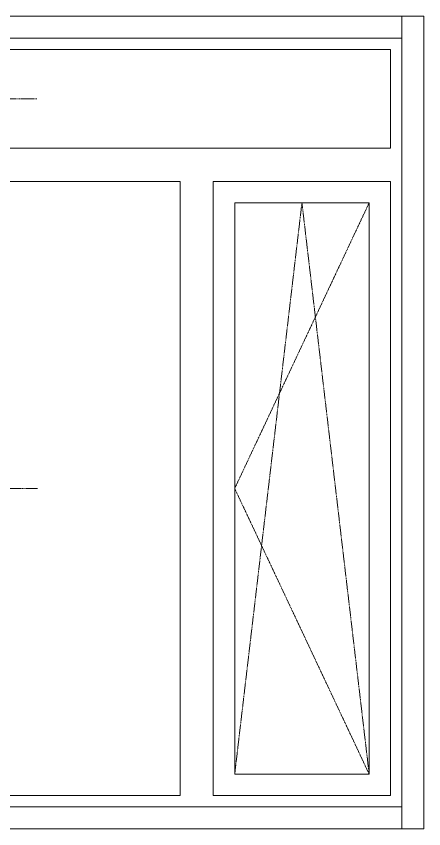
# Model space of a CAD drawing. Header units: millimetres. Extents: x -515342 to 330399, y -224905 to 507333.
# Drawn here: x 115347 to 116280, y 12878 to 14738 of the extents above; entities that cross this region are included whole.
import ezdxf

# ---------------------------------------------------------------- set-up
doc = ezdxf.new("R2010")
doc.units = ezdxf.units.MM
doc.linetypes.add('ASVP_Штриховая_ш2 п1', pattern=[3, 2, -1])
doc.layers.get('0').update_dxf_attribs({"lineweight": 0})
for name, color, linetype, lineweight in [('Витраж', 7, 'Continuous', 0), ('Окна', 7, 'Continuous', 0), ('Окна открывание', 7, 'Continuous', 0)]:
    doc.layers.add(name, color=color, linetype=linetype, lineweight=lineweight)
pattern_1 = [(236.31, (1066.07, 1244.6), (-1777.9963, -3556.002), [641.067, -5769.603]), (236.31, (1101.63, 1137.9), (-1777.9963, -3556.002), [384.64, -6026.03]), (236.31, (888.27, 1137.9), (-1777.9963, -3556.002), [384.64, -6026.03])]

# ---------------------------------------------------------------- blocks, each defined once
blk = doc.blocks.new('Окно_ПВХ_3Створки_1Фрамуга-верх - АР_Окно_ОП_1820_h_х1970_3ст2фр-в-V85-О_АР_Эскиз_Фасад 12-1 копия 1')
at = {"layer": 'Окна'}
h = blk.add_hatch(dxfattribs=at)
h.set_pattern_fill('FP_1', color=256, style=0, pattern_type=2)
h.set_pattern_definition(pattern_1)
h.paths.add_polyline_path([(-68088, 10935), (-68060.6, 10935), (-68060.6, 12243), (-68368.6, 12243), (-68368.6, 10935), (-68312.9, 10935)])
h = blk.add_hatch(dxfattribs=at)
h.set_pattern_fill('FP_1', color=256, style=0, pattern_type=2)
h.set_pattern_definition(pattern_1)
h.paths.add_polyline_path([(-66608.6, 10935), (-66608.6, 12243), (-66916.6, 12243), (-66916.6, 10935), (-66738.7, 10935)])
for p, q in [((-66559.6, 12594), (-68417.6, 12594)), ((-68417.6, 12594), (-68417.6, 12368)), ((-66559.6, 12368), (-66559.6, 12594)), ((-66559.6, 12368), (-68417.6, 12368)), ((-68011.6, 12292), (-68417.6, 12292)), ((-68417.6, 12292), (-68417.6, 10886)), ((-68011.6, 10886), (-68011.6, 12292)), ((-67041.6, 12292), (-67935.6, 12292)), ((-67935.6, 10886), (-67935.6, 12292)), ((-67041.6, 10886), (-67041.6, 12292)), ((-66559.6, 12292), (-66965.6, 12292)), ((-66965.6, 10886), (-66965.6, 12292)), ((-66559.6, 10886), (-66559.6, 12292)), ((-68368.6, 12243), (-68368.6, 10935)), ((-68060.6, 12243), (-68368.6, 12243)), ((-68060.6, 12243), (-68060.6, 10935)), ((-66916.6, 12243), (-66916.6, 10935)), ((-66608.6, 12243), (-66916.6, 12243)), ((-66608.6, 12243), (-66608.6, 10935)), ((-68368.6, 10935), (-68060.6, 10935)), ((-66916.6, 10935), (-66608.6, 10935)), ((-68417.6, 10886), (-68011.6, 10886)), ((-67935.6, 10886), (-67041.6, 10886)), ((-66965.6, 10886), (-66559.6, 10886))]:
    blk.add_line(p, q, dxfattribs=at)
at = {"layer": 'Окна открывание', "linetype": 'ASVP_Штриховая_ш2 п1'}
for p, q in [((-67488.6, 12368), (-67488.6, 12594)), ((-67608.6, 12481), (-67368.6, 12481)), ((-68368.6, 12243), (-68060.6, 11589)), ((-66762.6, 12243), (-66916.6, 10935)), ((-66608.6, 12243), (-66916.6, 11589)), ((-66608.6, 10935), (-66762.6, 12243)), ((-67488.6, 11469), (-67488.6, 11709)), ((-68060.6, 11589), (-68368.6, 10935)), ((-67368.6, 11589), (-67608.6, 11589)), ((-66916.6, 11589), (-66608.6, 10935))]:
    blk.add_line(p, q, dxfattribs=at)
blk = doc.blocks.new('Прямоугольный импост - АР_Откос_Металлический_50х330 Коричневый Правый-9899920-О_АР_Эскиз_Фасад 12-1 копия 1')
at = {"layer": 'Витраж'}
for p, q in [((-6359.2, 2570), (-6359.2, 2620)), ((-6359.2, 2620), (-4449.2, 2620)), ((-4449.2, 2620), (-4449.2, 2570)), ((-6359.2, 2570), (-4449.2, 2570))]:
    blk.add_line(p, q, dxfattribs=at)
blk = doc.blocks.new('Прямоугольный импост - АР_Откос_Металлический_50х330 Коричневый Левый-9899774-О_АР_Эскиз_Фасад 12-1 копия 1')
at = {"layer": 'Витраж'}
for p, q in [((-6359.2, 760), (-6359.2, 810)), ((-4449.2, 810), (-6359.2, 810)), ((-4449.2, 810), (-4449.2, 760)), ((-4449.2, 760), (-6359.2, 760))]:
    blk.add_line(p, q, dxfattribs=at)
blk = doc.blocks.new('Прямоугольный импост - АР_Откос_Металлический_50х330 Коричневый Правый-9899919-О_АР_Эскиз_Фасад 12-1 копия 1')
at = {"layer": 'Витраж'}
for p, q in [((-4449.2, 2620), (-4399.2, 2620)), ((-4449.2, 2620), (-4449.2, 760)), ((-4399.2, 2620), (-4399.2, 760)), ((-4399.2, 760), (-4449.2, 760))]:
    blk.add_line(p, q, dxfattribs=at)
blk = doc.blocks.new('СД_Люблино_Фасады_rvt-1-О_АР_Эскиз_Фасад 12-1 копия 1')
at = {"layer": 'Витраж', "lineweight": 9}
for name in ['Прямоугольный импост - АР_Откос_Металлический_50х330 Коричневый Правый-9899920-О_АР_Эскиз_Фасад 12-1 копия 1', 'Прямоугольный импост - АР_Откос_Металлический_50х330 Коричневый Правый-9899919-О_АР_Эскиз_Фасад 12-1 копия 1', 'Прямоугольный импост - АР_Откос_Металлический_50х330 Коричневый Левый-9899774-О_АР_Эскиз_Фасад 12-1 копия 1']:
    blk.add_blockref(name, (-62084.4, 10050), dxfattribs=at)
at = {"layer": 'Окна', "lineweight": 9}
blk.add_blockref('Окно_ПВХ_3Створки_1Фрамуга-верх - АР_Окно_ОП_1820_h_х1970_3ст2фр-в-V85-О_АР_Эскиз_Фасад 12-1 копия 1', (0, 0), dxfattribs=at)

msp = doc.modelspace()

# ---------------------------------------------------------------- block references
msp.add_blockref('СД_Люблино_Фасады_rvt-1-О_АР_Эскиз_Фасад 12-1 копия 1', (182763.6864, 2067.7355))

doc.saveas('drawing.dxf')
